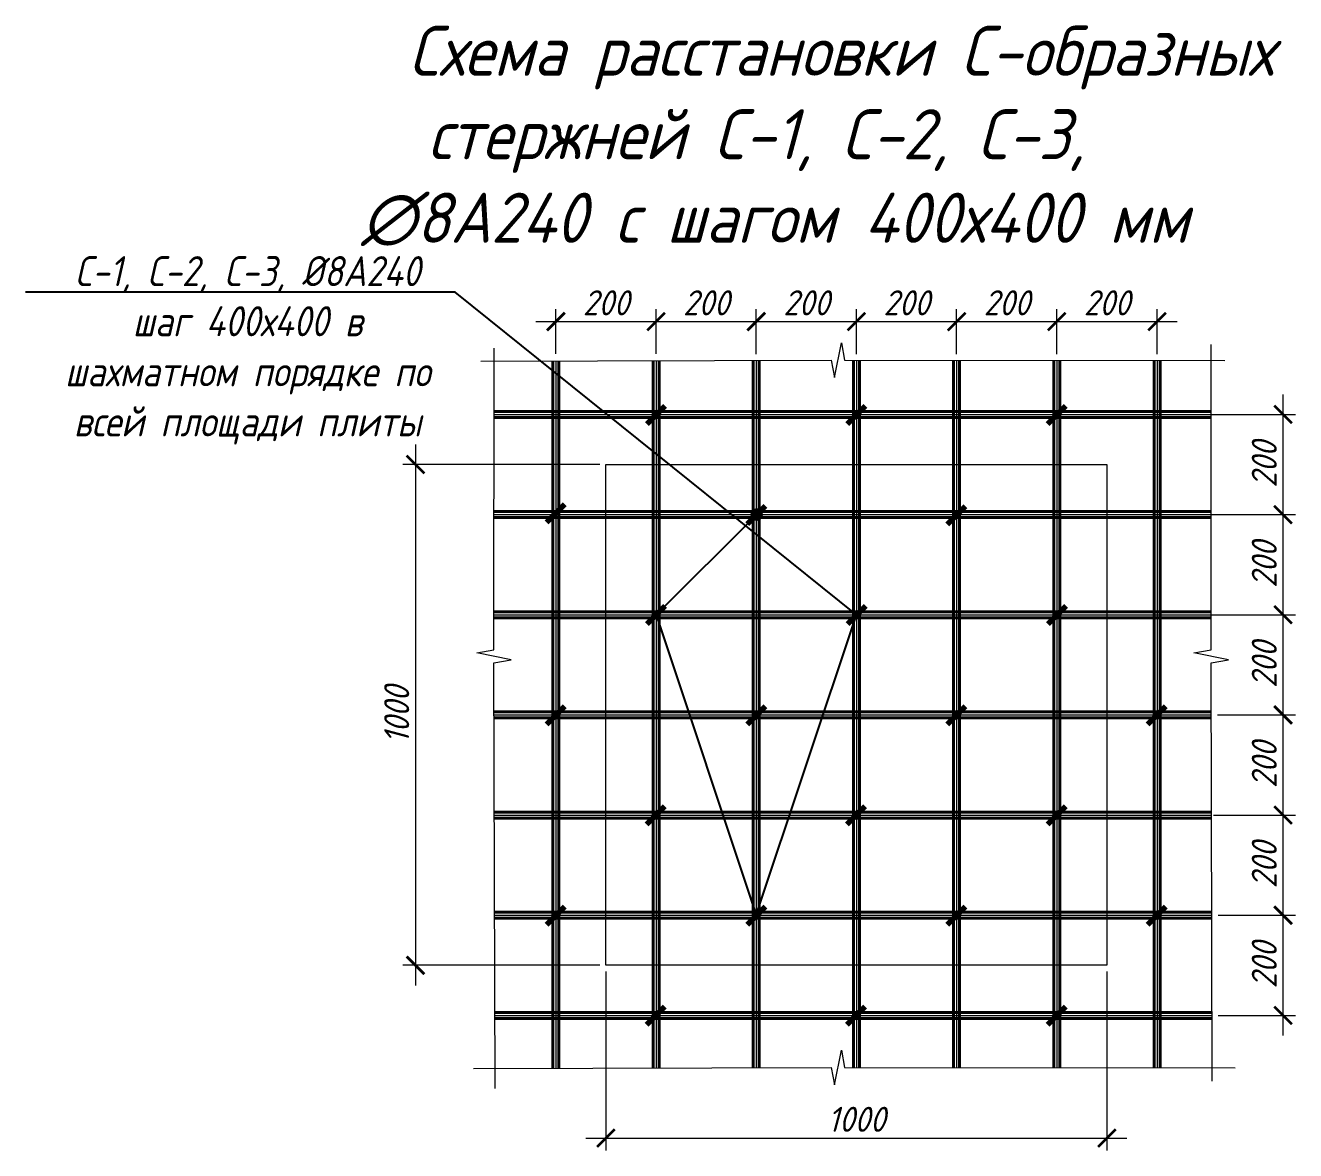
# Model space of a CAD drawing. Header units: millimetres. Extents: x 504091 to 2165846, y 135022 to 442887.
# Drawn here: x 1390823 to 1393359, y 209162 to 211409 of the extents above; entities that cross this region are included whole.
import ezdxf
from ezdxf import colors
from ezdxf.entities.mleader import LeaderData, LeaderLine
from ezdxf.math import Vec2, Vec3

# ---------------------------------------------------------------- set-up
doc = ezdxf.new("R2010")
doc.units = ezdxf.units.MM
doc.layers.get('Defpoints').update_dxf_attribs({"color": 255})
for name, color, linetype, lineweight in [('КР_Арматура 12', 174, 'Continuous', 40), ('Размер', 7, 'Continuous', 13), ('размеры', 7, 'Continuous', 9)]:
    doc.layers.add(name, color=color, linetype=linetype, lineweight=lineweight)
doc.layers.add('Текст', color=7, linetype='Continuous')
doc.styles.add('GOST 2.304_new', font='isocpeur.ttf', dxfattribs={"width": 0.9, "oblique": 15})
doc.styles.add('ISOCPEUR_ГОСТ', font='isocpeui.ttf', dxfattribs={"width": 0.85, "height": 2.5})
doc.dimstyles.new('SPDS 1_20', dxfattribs={"dimscale": 20, "dimtxt": 2.5, "dimasz": 1.77, "dimexe": 1.25, "dimexo": 0.625, "dimtad": 1, "dimdec": 0, "dimrnd": 0.001, "dimtxsty": 'GOST 2.304_new', "dimblk": 'ARCHTICK', "dimcen": 2.5, "dimdle": 2, "dimclrt": 256, "dimadec": 0, "dimazin": 2, "dimtfac": 0.75, "dimtdec": 0, "dimtmove": 1, "dimatfit": 3, "dimfxl": 0, "dimtolj": 1, "dimlwd": 9, "dimlwe": 9, "dimarcsym": 0})

# ---------------------------------------------------------------- blocks, each defined once
blk = doc.blocks.new('_ArchTick')
at = {"color": 0, "linetype": 'ByBlock', "const_width": 0.15}
blk.add_lwpolyline([(-0.5, -0.5), (0.5, 0.5)], dxfattribs=at)
blk = doc.blocks.new('*D3170')
at = {"layer": 'Defpoints', "color": 0, "lineweight": 20, "ltscale": 100, "transparency": 16777216}
for p in [(1393192, 209632.5), (1393333.8, 209632.5), (1393192, 209432.5)]:
    blk.add_point(p, dxfattribs=at)
at = {"layer": 'размеры', "color": 0, "lineweight": 9, "ltscale": 100, "transparency": 16777216}
for p, q in [((1393333.8, 209392.5), (1393333.8, 209672.5)), ((1393204.5, 209632.5), (1393358.8, 209632.5)), ((1393204.5, 209432.5), (1393358.8, 209432.5))]:
    blk.add_line(p, q, dxfattribs=at)
at = {"layer": 'размеры', "color": 0, "lineweight": 9, "ltscale": 100, "transparency": 16777216, "xscale": 35.4, "yscale": 35.4, "zscale": 35.4}
for p, rotation in [((1393333.8, 209632.5), 90), ((1393333.8, 209432.5), 270)]:
    blk.add_blockref('_ArchTick', p, dxfattribs=dict(at, rotation=rotation))
at = {"layer": 'размеры', "ltscale": 100, "transparency": 16777216, "insert": (1393296.3, 209532.5), "char_height": 50, "attachment_point": 5, "rotation": 90, "style": 'GOST 2.304_new'}
blk.add_mtext('\\A1;200', dxfattribs=at)
blk = doc.blocks.new('*D3171')
at = {"layer": 'Defpoints', "color": 0, "lineweight": 20, "ltscale": 100, "transparency": 16777216}
for p in [(1393182.3, 209832.5), (1393333.8, 209832.5), (1393192, 209632.5)]:
    blk.add_point(p, dxfattribs=at)
at = {"layer": 'размеры', "color": 0, "lineweight": 9, "ltscale": 100, "transparency": 16777216}
for p, q in [((1393333.8, 209592.5), (1393333.8, 209872.5)), ((1393194.8, 209832.5), (1393358.8, 209832.5)), ((1393204.5, 209632.5), (1393358.8, 209632.5))]:
    blk.add_line(p, q, dxfattribs=at)
at = {"layer": 'размеры', "color": 0, "lineweight": 9, "ltscale": 100, "transparency": 16777216, "xscale": 35.4, "yscale": 35.4, "zscale": 35.4}
for p, rotation in [((1393333.8, 209832.5), 90), ((1393333.8, 209632.5), 270)]:
    blk.add_blockref('_ArchTick', p, dxfattribs=dict(at, rotation=rotation))
at = {"layer": 'размеры', "ltscale": 100, "transparency": 16777216, "insert": (1393296.3, 209732.5), "char_height": 50, "attachment_point": 5, "rotation": 90, "style": 'GOST 2.304_new'}
blk.add_mtext('\\A1;200', dxfattribs=at)
blk = doc.blocks.new('*D3172')
at = {"layer": 'Defpoints', "color": 0, "lineweight": 20, "ltscale": 100, "transparency": 16777216}
for p in [(1393190.3, 210032.5), (1393333.8, 210032.5), (1393182.3, 209832.5)]:
    blk.add_point(p, dxfattribs=at)
at = {"layer": 'размеры', "color": 0, "lineweight": 9, "ltscale": 100, "transparency": 16777216}
for p, q in [((1393333.8, 209792.5), (1393333.8, 210072.5)), ((1393202.8, 210032.5), (1393358.8, 210032.5)), ((1393194.8, 209832.5), (1393358.8, 209832.5))]:
    blk.add_line(p, q, dxfattribs=at)
at = {"layer": 'размеры', "color": 0, "lineweight": 9, "ltscale": 100, "transparency": 16777216, "xscale": 35.4, "yscale": 35.4, "zscale": 35.4}
for p, rotation in [((1393333.8, 210032.5), 90), ((1393333.8, 209832.5), 270)]:
    blk.add_blockref('_ArchTick', p, dxfattribs=dict(at, rotation=rotation))
at = {"layer": 'размеры', "ltscale": 100, "transparency": 16777216, "insert": (1393296.3, 209932.5), "char_height": 50, "attachment_point": 5, "rotation": 90, "style": 'GOST 2.304_new'}
blk.add_mtext('\\A1;200', dxfattribs=at)
blk = doc.blocks.new('*D3173')
at = {"layer": 'Defpoints', "color": 0, "lineweight": 20, "ltscale": 100, "transparency": 16777216}
for p in [(1393175.3, 210232.5), (1393333.8, 210232.5), (1393190.3, 210032.5)]:
    blk.add_point(p, dxfattribs=at)
at = {"layer": 'размеры', "color": 0, "lineweight": 9, "ltscale": 100, "transparency": 16777216}
for p, q in [((1393333.8, 209992.5), (1393333.8, 210272.5)), ((1393187.8, 210232.5), (1393358.8, 210232.5)), ((1393202.8, 210032.5), (1393358.8, 210032.5))]:
    blk.add_line(p, q, dxfattribs=at)
at = {"layer": 'размеры', "color": 0, "lineweight": 9, "ltscale": 100, "transparency": 16777216, "xscale": 35.4, "yscale": 35.4, "zscale": 35.4}
for p, rotation in [((1393333.8, 210232.5), 90), ((1393333.8, 210032.5), 270)]:
    blk.add_blockref('_ArchTick', p, dxfattribs=dict(at, rotation=rotation))
at = {"layer": 'размеры', "ltscale": 100, "transparency": 16777216, "insert": (1393296.3, 210132.5), "char_height": 50, "attachment_point": 5, "rotation": 90, "style": 'GOST 2.304_new'}
blk.add_mtext('\\A1;200', dxfattribs=at)
blk = doc.blocks.new('*D3174')
at = {"layer": 'Defpoints', "color": 0, "lineweight": 20, "ltscale": 100, "transparency": 16777216}
for p in [(1393161, 210432.5), (1393333.8, 210432.5), (1393175.3, 210232.5)]:
    blk.add_point(p, dxfattribs=at)
at = {"layer": 'размеры', "color": 0, "lineweight": 9, "ltscale": 100, "transparency": 16777216}
for p, q in [((1393333.8, 210192.5), (1393333.8, 210472.5)), ((1393173.5, 210432.5), (1393358.8, 210432.5)), ((1393187.8, 210232.5), (1393358.8, 210232.5))]:
    blk.add_line(p, q, dxfattribs=at)
at = {"layer": 'размеры', "color": 0, "lineweight": 9, "ltscale": 100, "transparency": 16777216, "xscale": 35.4, "yscale": 35.4, "zscale": 35.4}
for p, rotation in [((1393333.8, 210432.5), 90), ((1393333.8, 210232.5), 270)]:
    blk.add_blockref('_ArchTick', p, dxfattribs=dict(at, rotation=rotation))
at = {"layer": 'размеры', "ltscale": 100, "transparency": 16777216, "insert": (1393296.3, 210332.5), "char_height": 50, "attachment_point": 5, "rotation": 90, "style": 'GOST 2.304_new'}
blk.add_mtext('\\A1;200', dxfattribs=at)
blk = doc.blocks.new('*D3175')
at = {"layer": 'Defpoints', "color": 0, "lineweight": 20, "ltscale": 100, "transparency": 16777216}
for p in [(1393179.3, 210632.5), (1393333.8, 210632.5), (1393161, 210432.5)]:
    blk.add_point(p, dxfattribs=at)
at = {"layer": 'размеры', "color": 0, "lineweight": 9, "ltscale": 100, "transparency": 16777216}
for p, q in [((1393333.8, 210392.5), (1393333.8, 210672.5)), ((1393191.8, 210632.5), (1393358.8, 210632.5)), ((1393173.5, 210432.5), (1393358.8, 210432.5))]:
    blk.add_line(p, q, dxfattribs=at)
at = {"layer": 'размеры', "color": 0, "lineweight": 9, "ltscale": 100, "transparency": 16777216, "xscale": 35.4, "yscale": 35.4, "zscale": 35.4}
for p, rotation in [((1393333.8, 210632.5), 90), ((1393333.8, 210432.5), 270)]:
    blk.add_blockref('_ArchTick', p, dxfattribs=dict(at, rotation=rotation))
at = {"layer": 'размеры', "ltscale": 100, "transparency": 16777216, "insert": (1393296.3, 210532.5), "char_height": 50, "attachment_point": 5, "rotation": 90, "style": 'GOST 2.304_new'}
blk.add_mtext('\\A1;200', dxfattribs=at)
blk = doc.blocks.new('*D3176')
at = {"layer": 'Defpoints', "color": 0, "lineweight": 20, "ltscale": 100, "transparency": 16777216}
for p in [(1391982.2, 209532.5), (1392982.2, 209532.5), (1392982.2, 209187.5)]:
    blk.add_point(p, dxfattribs=at)
at = {"layer": 'размеры', "color": 0, "lineweight": 9, "ltscale": 100, "transparency": 16777216}
for p, q in [((1391982.2, 209520), (1391982.2, 209162.5)), ((1392982.2, 209520), (1392982.2, 209162.5)), ((1391942.2, 209187.5), (1393022.2, 209187.5))]:
    blk.add_line(p, q, dxfattribs=at)
at = {"layer": 'размеры', "color": 0, "lineweight": 9, "ltscale": 100, "transparency": 16777216, "xscale": 35.4, "yscale": 35.4, "zscale": 35.4, "rotation": 180}
blk.add_blockref('_ArchTick', (1391982.2, 209187.5), dxfattribs=at)
at = {"layer": 'размеры', "color": 0, "lineweight": 9, "ltscale": 100, "transparency": 16777216, "xscale": 35.4, "yscale": 35.4, "zscale": 35.4}
blk.add_blockref('_ArchTick', (1392982.2, 209187.5), dxfattribs=at)
at = {"layer": 'размеры', "ltscale": 100, "transparency": 16777216, "insert": (1392482.2, 209225), "char_height": 50, "attachment_point": 5, "style": 'GOST 2.304_new'}
blk.add_mtext('\\A1;1000', dxfattribs=at)
blk = doc.blocks.new('*D3177')
at = {"layer": 'Defpoints', "color": 0, "lineweight": 20, "ltscale": 100, "transparency": 16777216}
for p in [(1391982.2, 210532.5), (1391601.9, 209532.5), (1391982.2, 209532.5)]:
    blk.add_point(p, dxfattribs=at)
at = {"layer": 'размеры', "color": 0, "lineweight": 9, "ltscale": 100, "transparency": 16777216}
for p, q in [((1391601.9, 210572.5), (1391601.9, 209492.5)), ((1391969.7, 210532.5), (1391576.9, 210532.5)), ((1391969.7, 209532.5), (1391576.9, 209532.5))]:
    blk.add_line(p, q, dxfattribs=at)
at = {"layer": 'размеры', "color": 0, "lineweight": 9, "ltscale": 100, "transparency": 16777216, "xscale": 35.4, "yscale": 35.4, "zscale": 35.4}
for p, rotation in [((1391601.9, 210532.5), 90), ((1391601.9, 209532.5), 270)]:
    blk.add_blockref('_ArchTick', p, dxfattribs=dict(at, rotation=rotation))
at = {"layer": 'размеры', "ltscale": 100, "transparency": 16777216, "insert": (1391564.4, 210032.5), "char_height": 50, "attachment_point": 5, "rotation": 90, "style": 'GOST 2.304_new'}
blk.add_mtext('\\A1;1000', dxfattribs=at)
blk = doc.blocks.new('_DotSmall')
at = {"color": 0, "linetype": 'ByBlock', "lineweight": 35, "const_width": 0.5}
blk.add_lwpolyline([(-0.0625, 0, 1), (0.0625, 0, 1)], format="xyb", close=True, dxfattribs=at)
blk = doc.blocks.new('*D3178')
at = {"layer": 'Defpoints', "color": 0, "lineweight": 20, "ltscale": 100, "transparency": 16777216}
for p in [(1392082.2, 210818), (1391882.2, 210741.4), (1392082.2, 210741.4)]:
    blk.add_point(p, dxfattribs=at)
at = {"layer": 'размеры', "color": 0, "lineweight": 9, "ltscale": 100, "transparency": 16777216}
for p, q in [((1391882.2, 210753.9), (1391882.2, 210843)), ((1392082.2, 210753.9), (1392082.2, 210843)), ((1391842.2, 210818), (1392122.2, 210818))]:
    blk.add_line(p, q, dxfattribs=at)
at = {"layer": 'размеры', "color": 0, "lineweight": 9, "ltscale": 100, "transparency": 16777216, "xscale": 35.4, "yscale": 35.4, "zscale": 35.4, "rotation": 180}
blk.add_blockref('_ArchTick', (1391882.2, 210818), dxfattribs=at)
at = {"layer": 'размеры', "color": 0, "lineweight": 9, "ltscale": 100, "transparency": 16777216, "xscale": 35.4, "yscale": 35.4, "zscale": 35.4}
blk.add_blockref('_ArchTick', (1392082.2, 210818), dxfattribs=at)
at = {"layer": 'размеры', "ltscale": 100, "transparency": 16777216, "insert": (1391982.2, 210855.5), "char_height": 50, "attachment_point": 5, "style": 'GOST 2.304_new'}
blk.add_mtext('\\A1;200', dxfattribs=at)
blk = doc.blocks.new('*D3179')
at = {"layer": 'Defpoints', "color": 0, "lineweight": 20, "ltscale": 100, "transparency": 16777216}
for p in [(1392282.2, 210818), (1392082.2, 210741.4), (1392282.2, 210740.7)]:
    blk.add_point(p, dxfattribs=at)
at = {"layer": 'размеры', "color": 0, "lineweight": 9, "ltscale": 100, "transparency": 16777216}
for p, q in [((1392082.2, 210753.9), (1392082.2, 210843)), ((1392282.2, 210753.2), (1392282.2, 210843)), ((1392042.2, 210818), (1392322.2, 210818))]:
    blk.add_line(p, q, dxfattribs=at)
at = {"layer": 'размеры', "color": 0, "lineweight": 9, "ltscale": 100, "transparency": 16777216, "xscale": 35.4, "yscale": 35.4, "zscale": 35.4, "rotation": 180}
blk.add_blockref('_ArchTick', (1392082.2, 210818), dxfattribs=at)
at = {"layer": 'размеры', "color": 0, "lineweight": 9, "ltscale": 100, "transparency": 16777216, "xscale": 35.4, "yscale": 35.4, "zscale": 35.4}
blk.add_blockref('_ArchTick', (1392282.2, 210818), dxfattribs=at)
at = {"layer": 'размеры', "ltscale": 100, "transparency": 16777216, "insert": (1392182.2, 210855.5), "char_height": 50, "attachment_point": 5, "style": 'GOST 2.304_new'}
blk.add_mtext('\\A1;200', dxfattribs=at)
blk = doc.blocks.new('*D3180')
at = {"layer": 'Defpoints', "color": 0, "lineweight": 20, "ltscale": 100, "transparency": 16777216}
for p in [(1392482.2, 210818), (1392282.2, 210740.7), (1392482.2, 210740.7)]:
    blk.add_point(p, dxfattribs=at)
at = {"layer": 'размеры', "color": 0, "lineweight": 9, "ltscale": 100, "transparency": 16777216}
for p, q in [((1392282.2, 210753.2), (1392282.2, 210843)), ((1392482.2, 210753.2), (1392482.2, 210843)), ((1392242.2, 210818), (1392522.2, 210818))]:
    blk.add_line(p, q, dxfattribs=at)
at = {"layer": 'размеры', "color": 0, "lineweight": 9, "ltscale": 100, "transparency": 16777216, "xscale": 35.4, "yscale": 35.4, "zscale": 35.4, "rotation": 180}
blk.add_blockref('_ArchTick', (1392282.2, 210818), dxfattribs=at)
at = {"layer": 'размеры', "color": 0, "lineweight": 9, "ltscale": 100, "transparency": 16777216, "xscale": 35.4, "yscale": 35.4, "zscale": 35.4}
blk.add_blockref('_ArchTick', (1392482.2, 210818), dxfattribs=at)
at = {"layer": 'размеры', "ltscale": 100, "transparency": 16777216, "insert": (1392382.2, 210855.5), "char_height": 50, "attachment_point": 5, "style": 'GOST 2.304_new'}
blk.add_mtext('\\A1;200', dxfattribs=at)
blk = doc.blocks.new('*D3181')
at = {"layer": 'Defpoints', "color": 0, "lineweight": 20, "ltscale": 100, "transparency": 16777216}
for p in [(1392682.2, 210818), (1392482.2, 210740.7), (1392682.2, 210740.7)]:
    blk.add_point(p, dxfattribs=at)
at = {"layer": 'размеры', "color": 0, "lineweight": 9, "ltscale": 100, "transparency": 16777216}
for p, q in [((1392482.2, 210753.2), (1392482.2, 210843)), ((1392682.2, 210753.2), (1392682.2, 210843)), ((1392442.2, 210818), (1392722.2, 210818))]:
    blk.add_line(p, q, dxfattribs=at)
at = {"layer": 'размеры', "color": 0, "lineweight": 9, "ltscale": 100, "transparency": 16777216, "xscale": 35.4, "yscale": 35.4, "zscale": 35.4, "rotation": 180}
blk.add_blockref('_ArchTick', (1392482.2, 210818), dxfattribs=at)
at = {"layer": 'размеры', "color": 0, "lineweight": 9, "ltscale": 100, "transparency": 16777216, "xscale": 35.4, "yscale": 35.4, "zscale": 35.4}
blk.add_blockref('_ArchTick', (1392682.2, 210818), dxfattribs=at)
at = {"layer": 'размеры', "ltscale": 100, "transparency": 16777216, "insert": (1392582.2, 210855.5), "char_height": 50, "attachment_point": 5, "style": 'GOST 2.304_new'}
blk.add_mtext('\\A1;200', dxfattribs=at)
blk = doc.blocks.new('*D3182')
at = {"layer": 'Defpoints', "color": 0, "lineweight": 20, "ltscale": 100, "transparency": 16777216}
for p in [(1392882.2, 210818), (1392682.2, 210740.7), (1392882.2, 210740.7)]:
    blk.add_point(p, dxfattribs=at)
at = {"layer": 'размеры', "color": 0, "lineweight": 9, "ltscale": 100, "transparency": 16777216}
for p, q in [((1392682.2, 210753.2), (1392682.2, 210843)), ((1392882.2, 210753.2), (1392882.2, 210843)), ((1392642.2, 210818), (1392922.2, 210818))]:
    blk.add_line(p, q, dxfattribs=at)
at = {"layer": 'размеры', "color": 0, "lineweight": 9, "ltscale": 100, "transparency": 16777216, "xscale": 35.4, "yscale": 35.4, "zscale": 35.4, "rotation": 180}
blk.add_blockref('_ArchTick', (1392682.2, 210818), dxfattribs=at)
at = {"layer": 'размеры', "color": 0, "lineweight": 9, "ltscale": 100, "transparency": 16777216, "xscale": 35.4, "yscale": 35.4, "zscale": 35.4}
blk.add_blockref('_ArchTick', (1392882.2, 210818), dxfattribs=at)
at = {"layer": 'размеры', "ltscale": 100, "transparency": 16777216, "insert": (1392782.2, 210855.5), "char_height": 50, "attachment_point": 5, "style": 'GOST 2.304_new'}
blk.add_mtext('\\A1;200', dxfattribs=at)
blk = doc.blocks.new('*D3183')
at = {"layer": 'Defpoints', "color": 0, "lineweight": 20, "ltscale": 100, "transparency": 16777216}
for p in [(1393082.2, 210818), (1392882.2, 210740.7), (1393082.2, 210740.7)]:
    blk.add_point(p, dxfattribs=at)
at = {"layer": 'размеры', "color": 0, "lineweight": 9, "ltscale": 100, "transparency": 16777216}
for p, q in [((1392882.2, 210753.2), (1392882.2, 210843)), ((1393082.2, 210753.2), (1393082.2, 210843)), ((1392842.2, 210818), (1393122.2, 210818))]:
    blk.add_line(p, q, dxfattribs=at)
at = {"layer": 'размеры', "color": 0, "lineweight": 9, "ltscale": 100, "transparency": 16777216, "xscale": 35.4, "yscale": 35.4, "zscale": 35.4, "rotation": 180}
blk.add_blockref('_ArchTick', (1392882.2, 210818), dxfattribs=at)
at = {"layer": 'размеры', "color": 0, "lineweight": 9, "ltscale": 100, "transparency": 16777216, "xscale": 35.4, "yscale": 35.4, "zscale": 35.4}
blk.add_blockref('_ArchTick', (1393082.2, 210818), dxfattribs=at)
at = {"layer": 'размеры', "ltscale": 100, "transparency": 16777216, "insert": (1392982.2, 210855.5), "char_height": 50, "attachment_point": 5, "style": 'GOST 2.304_new'}
blk.add_mtext('\\A1;200', dxfattribs=at)

msp = doc.modelspace()

# ---------------------------------------------------------------- linework, layer by layer
at = {"layer": 'Defpoints', "lineweight": 9}
for p, q in [((1391882.2105, 210739.4539), (1391882.2105, 209326.7647)), ((1392082.2105, 210740.0868), (1392082.2105, 209327.3977)), ((1392282.2105, 210740.7198), (1392282.2105, 209328.0306)), ((1392482.2105, 210741.1727), (1392482.2105, 209328.4848)), ((1392682.2105, 210740.9992), (1392682.2105, 209328.3213)), ((1392882.2105, 210740.8256), (1392882.2105, 209328.1577)), ((1393082.2105, 210740.6521), (1393082.2105, 209327.9942)), ((1391758.8717, 210632.4874), (1393190.4478, 210632.4874)), ((1391758.6861, 210432.4874), (1393190.2605, 210432.4874)), ((1391758.5004, 210232.4874), (1393190.0732, 210232.4874)), ((1391758.739, 210032.4874), (1393190.3112, 210032.4874)), ((1391759.324, 209832.4874), (1393190.8962, 209832.4874)), ((1391759.9089, 209632.4874), (1393191.4812, 209632.4874)), ((1391760.4939, 209432.4874), (1393192.0662, 209432.4874))]:
    msp.add_line(p, q, dxfattribs=at)
at = {"layer": 'КР_Арматура 12', "ltscale": 100}
for p, q in [((1391876.2105, 210739.4349), (1391876.2105, 209326.7458)), ((1391888.2105, 210739.4729), (1391888.2105, 209326.7837)), ((1392076.2105, 210740.0678), (1392076.2105, 209327.3787)), ((1392088.2105, 210740.1058), (1392088.2105, 209327.4167)), ((1392276.2105, 210740.7008), (1392276.2105, 209328.0116)), ((1392288.2105, 210740.7387), (1392288.2105, 209328.0496)), ((1392476.2105, 210741.1779), (1392476.2105, 209328.4897)), ((1392488.2105, 210741.1675), (1392488.2105, 209328.4799)), ((1392676.2105, 210741.0044), (1392676.2105, 209328.3262)), ((1392688.2105, 210740.994), (1392688.2105, 209328.3164)), ((1392876.2105, 210740.8308), (1392876.2105, 209328.1626)), ((1392888.2105, 210740.8204), (1392888.2105, 209328.1528)), ((1393076.2105, 210740.6573), (1393076.2105, 209327.9991)), ((1393088.2105, 210740.6469), (1393088.2105, 209327.9893)), ((1391758.8773, 210638.4874), (1393190.4534, 210638.4874)), ((1391758.8661, 210626.4874), (1393190.4421, 210626.4874)), ((1391758.6916, 210438.4874), (1393190.2661, 210438.4874)), ((1391758.6805, 210426.4874), (1393190.2549, 210426.4874)), ((1391758.506, 210238.4874), (1393190.0788, 210238.4874)), ((1391758.4948, 210226.4874), (1393190.0676, 210226.4874)), ((1391758.7214, 210038.4874), (1393190.2937, 210038.4874)), ((1391758.7565, 210026.4874), (1393190.3288, 210026.4874)), ((1391759.3064, 209838.4874), (1393190.8786, 209838.4874)), ((1391759.3415, 209826.4874), (1393190.9137, 209826.4874)), ((1391759.8914, 209638.4874), (1393191.4636, 209638.4874)), ((1391759.9265, 209626.4874), (1393191.4987, 209626.4874)), ((1391760.4764, 209438.4874), (1393192.0486, 209438.4874)), ((1391760.5115, 209426.4874), (1393192.0837, 209426.4874))]:
    msp.add_line(p, q, dxfattribs=at)
at = {"layer": 'размеры', "lineweight": 70, "ltscale": 100}
for p, q in [((1392064.2105, 210613.6362), (1392100.2105, 210649.6362)), ((1392464.2105, 210613.6362), (1392500.2105, 210649.6362)), ((1392864.2105, 210613.6362), (1392900.2105, 210649.6362)), ((1391864.244, 210417.3913), (1391900.244, 210453.3913)), ((1392264.7197, 210414.1876), (1392300.7197, 210450.1876)), ((1392664.2105, 210413.6362), (1392700.2105, 210449.6362)), ((1392064.244, 210214.5745), (1392100.244, 210250.5745)), ((1392464.7197, 210214.1876), (1392500.7197, 210250.1876)), ((1392864.7197, 210214.1876), (1392900.7197, 210250.1876)), ((1391863.9108, 210014.1876), (1391899.9108, 210050.1876)), ((1392264.7197, 210014.1876), (1392300.7197, 210050.1876)), ((1392663.9108, 210014.1876), (1392699.9108, 210050.1876)), ((1393063.9108, 210014.1876), (1393099.9108, 210050.1876)), ((1392063.9108, 209814.1876), (1392099.9108, 209850.1876)), ((1392463.9108, 209814.1876), (1392499.9108, 209850.1876)), ((1392863.9108, 209814.1876), (1392899.9108, 209850.1876)), ((1391863.9108, 209614.1876), (1391899.9108, 209650.1876)), ((1392264.7197, 209614.1876), (1392300.7197, 209650.1876)), ((1392663.9108, 209614.1876), (1392699.9108, 209650.1876)), ((1393063.9108, 209614.1876), (1393099.9108, 209650.1876)), ((1392063.9108, 209414.1876), (1392099.9108, 209450.1876)), ((1392463.9108, 209414.1876), (1392499.9108, 209450.1876)), ((1392863.9108, 209414.1876), (1392899.9108, 209450.1876))]:
    msp.add_line(p, q, dxfattribs=at)
at = {"layer": 'размеры'}
for points in [[(1391760.8043, 209286.7065), (1391758.4356, 210136.2194), (1391793.0956, 210142.852), (1391724.1923, 210156.4452), (1391758.4356, 210162.6276), (1391758.9706, 210764.671)], [(1391732.1204, 210739.0639), (1392431.9, 210741.1935), (1392438.5326, 210706.5334), (1392452.1257, 210775.4367), (1392458.3081, 210741.1935), (1393217.408, 210740.5581)], [(1393192.3721, 209301.2192), (1393190.0078, 210136.2194), (1393224.6679, 210142.852), (1393155.7645, 210156.4452), (1393190.0078, 210162.6276), (1393190.5489, 210771.9616)], [(1391717.7636, 209326.3805), (1392431.9, 209328.5043), (1392438.5326, 209293.8443), (1392452.1257, 209362.7476), (1392458.3081, 209328.5043), (1393237.9839, 209327.9041)]]:
    msp.add_lwpolyline(points, dxfattribs=at)
at = {"layer": 'размеры', "ltscale": 100}
msp.add_lwpolyline([(1391982.2105, 210532.4874), (1392982.2105, 210532.4874), (1392982.2105, 209532.4874), (1391982.2105, 209532.4874)], close=True, dxfattribs=at)

# ---------------------------------------------------------------- texts
at = {"layer": 'Текст', "color": 7, "insert": (1391283.3892, 211408.8318), "char_height": 100, "width": 2240.238922, "attachment_point": 1, "style": 'GOST 2.304_new'}
msp.add_mtext('\\pi304.852;Схема расстановки С-образных \\P\\pi343.493;стержней С-1, С-2, С-3,  \\P\\pi210.498;∅8А240 с шагом 400х400 мм', dxfattribs=at)

# ---------------------------------------------------------------- dimensions: what is measured, and where the dimension line sits
at = {"layer": 'размеры', "ltscale": 100}
for base, p1, p2, picture, middle in [((1392082.2105, 210817.9796), (1391882.2105, 210741.3554), (1392082.2105, 210741.3554), '*D3178', (1391982.2105, 210855.4796)), ((1392282.2105, 210817.9796), (1392082.2105, 210741.3554), (1392282.2105, 210740.7379), '*D3179', (1392182.2105, 210855.4796)), ((1392482.2105, 210817.9796), (1392282.2105, 210740.7379), (1392482.2105, 210740.7379), '*D3180', (1392382.2105, 210855.4796)), ((1392682.2105, 210817.9796), (1392482.2105, 210740.7379), (1392682.2105, 210740.7379), '*D3181', (1392582.2105, 210855.4796)), ((1392882.2105, 210817.9796), (1392682.2105, 210740.7379), (1392882.2105, 210740.7379), '*D3182', (1392782.2105, 210855.4796)), ((1393082.2105, 210817.9796), (1392882.2105, 210740.7379), (1393082.2105, 210740.6521), '*D3183', (1392982.2105, 210855.4796)), ((1392982.2105, 209187.4533), (1391982.2105, 209532.4874), (1392982.2105, 209532.4874), '*D3176', (1392482.2105, 209224.9533))]:
    dim = msp.add_linear_dim(base=base, p1=p1, p2=p2, dimstyle='SPDS 1_20', dxfattribs=at)
    dim.commit()
    dim.dimension.update_dxf_attribs({"geometry": picture, "text_midpoint": middle})
for base, p1, p2, picture, middle in [((1393333.8275, 210632.4874), (1393160.9686, 210432.4874), (1393179.3116, 210632.4874), '*D3175', (1393296.3275, 210532.4874)), ((1391601.9323, 209532.4874), (1391982.2105, 210532.4874), (1391982.2105, 209532.4874), '*D3177', (1391564.4323, 210032.4874)), ((1393333.8275, 210432.4874), (1393175.3197, 210232.4874), (1393160.9686, 210432.4874), '*D3174', (1393296.3275, 210332.4874)), ((1393333.8275, 210232.4874), (1393190.3015, 210032.4874), (1393175.3197, 210232.4874), '*D3173', (1393296.3275, 210132.4874)), ((1393333.8275, 210032.4874), (1393182.3097, 209832.4874), (1393190.3015, 210032.4874), '*D3172', (1393296.3275, 209932.4874)), ((1393333.8275, 209832.4874), (1393192.0004, 209632.4874), (1393182.3097, 209832.4874), '*D3171', (1393296.3275, 209732.4874)), ((1393333.8275, 209632.4874), (1393192.0004, 209432.4874), (1393192.0004, 209632.4874), '*D3170', (1393296.3275, 209532.4874))]:
    dim = msp.add_linear_dim(base=base, p1=p1, p2=p2, angle=90, dimstyle='SPDS 1_20', dxfattribs=at)
    dim.commit()
    dim.dimension.update_dxf_attribs({"geometry": picture, "text_midpoint": middle})

# ---------------------------------------------------------------- leaders
at = {"layer": 'Размер', "lineweight": 13, "ltscale": 20}
ml = msp.add_multileader_mtext('Standard', dxfattribs=at)
ml.set_content('\\A1;{\\C5;С-1, С-2, С-3, %%C8А240 шаг 400х400 в шахматном порядке по всей площади плиты }', color=256, style='ISOCPEUR_ГОСТ')
ml.set_leader_properties()
ml.set_arrow_properties(name='DOTSMALL')
ml.build(insert=Vec2(0, 0))
ml.multileader.update_dxf_attribs({"text_left_attachment_type": 6, "text_right_attachment_type": 6, "arrow_head_size": 40})
ctx = ml.context
ctx.base_point, ctx.char_height, ctx.arrow_head_size, ctx.landing_gap_size, ctx.plane_origin = Vec3(1390884.6667, 210876.7338), 60, 40, 0, Vec3(1383968.8829, 327789.4826)
ctx.left_attachment, ctx.right_attachment, ctx.text_align_type = 6, 6, 1
notes = []
notes.append((ctx, [(0, (1, 1, 0), (1391681.1645, 210876.7338), (-1, 0), 32, [(3, [(1392283.0195, 210432.4874), (1392082.1569, 210232.4874), (1392282.2105, 209632.4874), (1392482.2105, 210232.4874)], 0, [])])]))
ctx.mtext.insert, ctx.mtext.rotation, ctx.mtext.width, ctx.mtext.defined_height, ctx.mtext.alignment, ctx.mtext.flow_direction = Vec3(1391266.9156, 210948.7338), 6.283185307, 817.761516, 360, 2, 5
for ctx, leaders in notes:
    for number, flags, end, landing, length, lines in leaders:
        leader = LeaderData()
        leader.index, (leader.has_last_leader_line, leader.has_dogleg_vector, leader.attachment_direction) = number, flags
        leader.last_leader_point, leader.dogleg_vector, leader.dogleg_length = Vec3(end), Vec3(landing), length
        for number, points, colour, breaks in lines:
            line = LeaderLine()
            line.index, line.vertices, line.color, line.breaks = number, Vec3.list(points), colors.encode_raw_color(colour), breaks
            leader.lines.append(line)
        ctx.leaders.append(leader)

doc.saveas('drawing.dxf')
